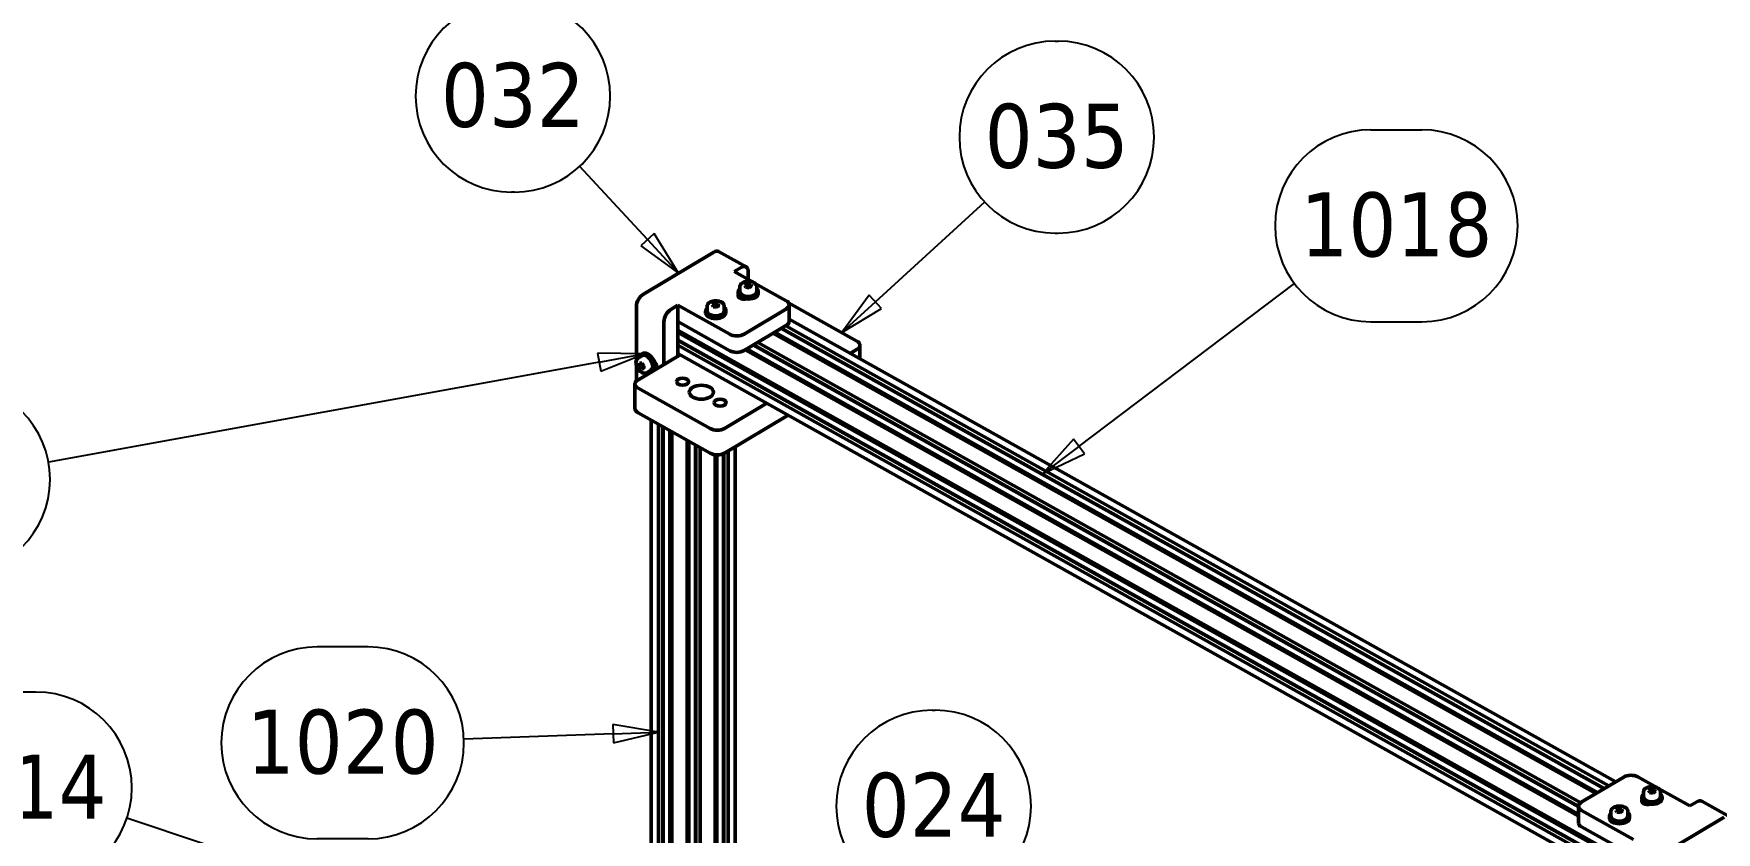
# Model space of a CAD drawing. Header units: millimetres. Extents: x -2748 to 3818, y -1510 to 2700.
# Drawn here: x 2374 to 3211, y 1165 to 1563 of the extents above; entities that cross this region are included whole.
import ezdxf

# ---------------------------------------------------------------- set-up
doc = ezdxf.new("R2010")
doc.units = ezdxf.units.MM
doc.header["$LTSCALE"] = 9.090909
doc.layers.add('Symbol (ISO)', color=7, linetype='Continuous', lineweight=25)
doc.layers.add('Visible (ISO)', color=7, linetype='Continuous', lineweight=50)
doc.styles.add('Note Text (ISO)', font='tahoma.ttf')

# ---------------------------------------------------------------- blocks, each defined once
blk = doc.blocks.new('Balloon1')
at = {"layer": 'Symbol (ISO)'}
for p, q in [((334.32, 166.643), (337.114, 166.643)), ((318.329, 149.317), (330.144, 158.239)), ((334.32, 156.143), (337.114, 156.143)), ((318.028, 149.716), (316.334, 147.81)), ((318.329, 149.317), (316.334, 147.81)), ((318.63, 148.918), (318.028, 149.716)), ((316.334, 147.81), (318.63, 148.918))]:
    blk.add_line(p, q, dxfattribs=at)
at = {"layer": 'Symbol (ISO)', "flags": 128}
blk.add_lwpolyline([(318.028, 149.716), (316.334, 147.81)], dxfattribs=at)
at = {"layer": 'Symbol (ISO)'}
for centre, start, end in [((334.32, 161.393), 90, 270), ((337.114, 161.393), 270, 90)]:
    blk.add_arc(centre, 5.25, start, end, dxfattribs=at)
blk.add_solid([(318.028, 149.716), (316.334, 147.81), (318.63, 148.918), (318.028, 149.716)], dxfattribs=at)
at = {"layer": 'Symbol (ISO)', "insert": (335.717, 161.433), "char_height": 3.5, "attachment_point": 5, "style": 'Note Text (ISO)'}
blk.add_mtext('1018', dxfattribs=at)
blk = doc.blocks.new('Balloon2')
at = {"layer": 'Symbol (ISO)'}
for p, q in [((317.035, 171.495), (317.196, 171.495)), ((307.195, 157.233), (313.175, 162.71)), ((317.035, 160.995), (317.196, 160.995)), ((306.857, 157.602), (305.351, 155.544)), ((307.532, 156.864), (306.857, 157.602)), ((307.195, 157.233), (305.351, 155.544)), ((305.351, 155.544), (307.532, 156.864))]:
    blk.add_line(p, q, dxfattribs=at)
at = {"layer": 'Symbol (ISO)', "flags": 128}
blk.add_lwpolyline([(306.857, 157.602), (305.351, 155.544)], dxfattribs=at)
at = {"layer": 'Symbol (ISO)'}
for centre, start, end in [((317.035, 166.245), 90, 270), ((317.196, 166.245), 270, 90)]:
    blk.add_arc(centre, 5.25, start, end, dxfattribs=at)
blk.add_solid([(306.857, 157.602), (305.351, 155.544), (307.532, 156.864), (306.857, 157.602)], dxfattribs=at)
at = {"layer": 'Symbol (ISO)', "insert": (317.116, 166.282), "char_height": 3.5, "attachment_point": 5, "style": 'Note Text (ISO)'}
blk.add_mtext('035', dxfattribs=at)
blk = doc.blocks.new('Balloon3')
at = {"layer": 'Symbol (ISO)'}
for p, q in [((287.42, 173.734), (287.259, 173.734)), ((294.712, 160.634), (290.982, 164.649)), ((287.42, 163.234), (287.259, 163.234)), ((295.078, 160.974), (294.345, 160.294)), ((294.712, 160.634), (296.413, 158.802)), ((296.413, 158.802), (295.078, 160.974)), ((294.345, 160.294), (296.413, 158.802))]:
    blk.add_line(p, q, dxfattribs=at)
at = {"layer": 'Symbol (ISO)', "flags": 128}
blk.add_lwpolyline([(294.345, 160.294), (296.413, 158.802)], dxfattribs=at)
at = {"layer": 'Symbol (ISO)'}
for centre, start, end in [((287.259, 168.484), 90, 270), ((287.42, 168.484), 270, 90)]:
    blk.add_arc(centre, 5.25, start, end, dxfattribs=at)
blk.add_solid([(294.345, 160.294), (296.413, 158.802), (295.078, 160.974), (294.345, 160.294)], dxfattribs=at)
at = {"layer": 'Symbol (ISO)', "insert": (287.34, 168.521), "char_height": 3.5, "attachment_point": 5, "style": 'Note Text (ISO)'}
blk.add_mtext('032', dxfattribs=at)
blk = doc.blocks.new('Balloon4')
at = {"layer": 'Symbol (ISO)'}
for p, q in [((292.067, 153.935), (261.911, 148.454)), ((294.527, 154.382), (291.977, 154.426)), ((291.977, 154.426), (292.156, 153.443)), ((292.067, 153.935), (294.527, 154.382)), ((292.156, 153.443), (294.527, 154.382)), ((230.173, 152.766), (227.386, 152.766)), ((243.461, 152.766), (240.673, 152.766)), ((256.748, 152.766), (253.961, 152.766)), ((230.173, 142.266), (227.386, 142.266)), ((243.461, 142.266), (240.673, 142.266)), ((256.748, 142.266), (253.961, 142.266))]:
    blk.add_line(p, q, dxfattribs=at)
at = {"layer": 'Symbol (ISO)', "flags": 128}
blk.add_lwpolyline([(292.156, 153.443), (294.527, 154.382)], dxfattribs=at)
at = {"layer": 'Symbol (ISO)'}
for centre, start, end in [((227.386, 147.516), 90, 270), ((230.173, 147.516), 270, 90), ((240.673, 147.516), 90, 270), ((243.461, 147.516), 270, 90), ((253.961, 147.516), 90, 270), ((256.748, 147.516), 270, 90)]:
    blk.add_arc(centre, 5.25, start, end, dxfattribs=at)
blk.add_solid([(292.156, 153.443), (294.527, 154.382), (291.977, 154.426), (292.156, 153.443)], dxfattribs=at)
at = {"layer": 'Symbol (ISO)', "char_height": 3.5, "attachment_point": 5, "style": 'Note Text (ISO)'}
for s, insert in [('2010', (228.78, 147.552)), ('2011', (242.067, 147.552)), ('2012', (255.354, 147.552))]:
    blk.add_mtext(s, dxfattribs=dict(at, insert=insert))
blk = doc.blocks.new('Balloon5')
at = {"layer": 'Symbol (ISO)'}
for p, q in [((279.414, 138.345), (276.627, 138.345)), ((292.824, 133.593), (284.647, 133.29)), ((295.322, 133.686), (292.806, 134.093)), ((292.806, 134.093), (292.843, 133.094)), ((292.824, 133.593), (295.322, 133.686)), ((292.843, 133.094), (295.322, 133.686)), ((279.414, 127.845), (276.627, 127.845))]:
    blk.add_line(p, q, dxfattribs=at)
at = {"layer": 'Symbol (ISO)', "flags": 128}
blk.add_lwpolyline([(292.843, 133.094), (295.322, 133.686)], dxfattribs=at)
at = {"layer": 'Symbol (ISO)'}
for centre, start, end in [((276.627, 133.095), 90, 270), ((279.414, 133.095), 270, 90)]:
    blk.add_arc(centre, 5.25, start, end, dxfattribs=at)
blk.add_solid([(292.843, 133.094), (295.322, 133.686), (292.806, 134.093), (292.843, 133.094)], dxfattribs=at)
at = {"layer": 'Symbol (ISO)', "insert": (278.021, 133.132), "char_height": 3.5, "attachment_point": 5, "style": 'Note Text (ISO)'}
blk.add_mtext('1020', dxfattribs=at)
blk = doc.blocks.new('Balloon16')
at = {"layer": 'Symbol (ISO)'}
for p, q in [((310.3, 134.884), (310.461, 134.884)), ((306.851, 121.227), (308.313, 124.79)), ((310.3, 124.384), (310.461, 124.384)), ((306.389, 121.416), (305.903, 118.914)), ((306.851, 121.227), (305.903, 118.914)), ((305.903, 118.914), (307.314, 121.037)), ((307.314, 121.037), (306.389, 121.416))]:
    blk.add_line(p, q, dxfattribs=at)
at = {"layer": 'Symbol (ISO)', "flags": 128}
blk.add_lwpolyline([(306.389, 121.416), (305.903, 118.914)], dxfattribs=at)
at = {"layer": 'Symbol (ISO)'}
for centre, start, end in [((310.3, 129.634), 90, 270), ((310.461, 129.634), 270, 90)]:
    blk.add_arc(centre, 5.25, start, end, dxfattribs=at)
blk.add_solid([(306.389, 121.416), (305.903, 118.914), (307.314, 121.037), (306.389, 121.416)], dxfattribs=at)
at = {"layer": 'Symbol (ISO)', "insert": (310.38, 129.671), "char_height": 3.5, "attachment_point": 5, "style": 'Note Text (ISO)'}
blk.add_mtext('024', dxfattribs=at)
blk = doc.blocks.new('Balloon17')
at = {"layer": 'Symbol (ISO)'}
for p, q in [((234.653, 135.878), (231.866, 135.878)), ((247.94, 135.878), (245.153, 135.878)), ((261.228, 135.878), (258.44, 135.878)), ((291.237, 120.631), (266.198, 128.972)), ((234.653, 125.378), (231.866, 125.378)), ((247.94, 125.378), (245.153, 125.378)), ((261.228, 125.378), (258.44, 125.378)), ((291.395, 121.105), (291.079, 120.156)), ((293.608, 119.84), (291.395, 121.105)), ((291.079, 120.156), (293.608, 119.84)), ((291.237, 120.631), (293.608, 119.84))]:
    blk.add_line(p, q, dxfattribs=at)
at = {"layer": 'Symbol (ISO)', "flags": 128}
blk.add_lwpolyline([(291.079, 120.156), (293.608, 119.84)], dxfattribs=at)
at = {"layer": 'Symbol (ISO)'}
for centre, start, end in [((231.866, 130.628), 90, 270), ((234.653, 130.628), 270, 90), ((245.153, 130.628), 90, 270), ((247.94, 130.628), 270, 90), ((258.44, 130.628), 90, 270), ((261.228, 130.628), 270, 90)]:
    blk.add_arc(centre, 5.25, start, end, dxfattribs=at)
blk.add_solid([(291.079, 120.156), (293.608, 119.84), (291.395, 121.105), (291.079, 120.156)], dxfattribs=at)
at = {"layer": 'Symbol (ISO)', "char_height": 3.5, "attachment_point": 5, "style": 'Note Text (ISO)'}
for s, insert in [('2010', (233.26, 130.665)), ('2012', (246.547, 130.665)), ('2014', (259.834, 130.665))]:
    blk.add_mtext(s, dxfattribs=dict(at, insert=insert))

msp = doc.modelspace()

# ---------------------------------------------------------------- linework, layer by layer
at = {"layer": 'Visible (ISO)'}
for p, q in [((2677.169, 1433.225), (2712.159, 1454.088)), ((2728.249, 1446.739), (2714.599, 1454.37)), ((2722.331, 1444.383), (2725.809, 1446.457)), ((2731.842, 1439.066), (2722.331, 1444.383)), ((2729.287, 1444.448), (2729.287, 1440.494)), ((2724.349, 1433.628), (2724.349, 1434.445)), ((2725.099, 1436.894), (2725.099, 1434.445)), ((2727.669, 1437.546), (2728.874, 1438.264)), ((2728.144, 1436.584), (2727.669, 1437.546)), ((2729.824, 1436.341), (2728.144, 1436.584)), ((2728.874, 1438.264), (2730.554, 1438.021)), ((2728.874, 1436.479), (2728.874, 1438.264)), ((2731.029, 1437.059), (2729.824, 1436.341)), ((2730.554, 1438.021), (2731.029, 1437.059)), ((2730.554, 1436.776), (2730.554, 1438.021)), ((2748.193, 1429.925), (2732.526, 1438.683)), ((2733.599, 1436.894), (2733.599, 1434.445)), ((2734.349, 1433.628), (2734.349, 1434.445)), ((2673.691, 1400.425), (2673.691, 1427.069)), ((2690.819, 1425.594), (2694.297, 1427.668)), ((2694.297, 1427.668), (2720.159, 1413.209)), ((2694.297, 1419.503), (2694.297, 1427.668)), ((2708.141, 1423.964), (2708.141, 1424.781)), ((2708.891, 1427.23), (2708.891, 1424.781)), ((2711.461, 1427.882), (2712.666, 1428.6)), ((2711.936, 1426.92), (2711.461, 1427.882)), ((2713.616, 1426.677), (2711.936, 1426.92)), ((2712.666, 1428.6), (2714.346, 1428.357)), ((2712.666, 1426.814), (2712.666, 1428.6)), ((2714.821, 1427.395), (2713.616, 1426.677)), ((2714.346, 1428.357), (2714.821, 1427.395)), ((2714.346, 1427.112), (2714.346, 1428.357)), ((2717.391, 1427.23), (2717.391, 1424.781)), ((2718.141, 1423.964), (2718.141, 1424.781)), ((2726.849, 1431.128), (2726.849, 1430.668)), ((2727.229, 1413.275), (2748.307, 1425.843)), ((2783.43, 1409.84), (2749.394, 1428.868)), ((2749.715, 1419.686), (2749.715, 1427.851)), ((2687.34, 1398.195), (2687.34, 1419.438)), ((2720.159, 1405.045), (2694.297, 1419.503)), ((2694.297, 1419.503), (2694.297, 1402.343)), ((2748.307, 1417.678), (2727.229, 1405.11)), ((2745.73, 1416.142), (3155.335, 1187.151)), ((2745.974, 1416.287), (3155.578, 1187.297)), ((2748.015, 1417.504), (3157.619, 1188.513)), ((2749.715, 1420.672), (3161.184, 1190.639)), ((2694.297, 1415.319), (3163.025, 1153.275)), ((2694.297, 1415.3), (3163.025, 1153.256)), ((2694.297, 1414.163), (3163.025, 1152.119)), ((2694.297, 1410.474), (3163.025, 1148.43)), ((2694.297, 1410.197), (3163.025, 1148.153)), ((2694.297, 1407.84), (3163.025, 1145.796)), ((2731.818, 1407.846), (3142.597, 1178.199)), ((2732.062, 1407.992), (3142.6, 1178.479)), ((2734.102, 1409.208), (3143.72, 1180.211)), ((3151.247, 1184.714), (2741.643, 1413.704)), ((2742.493, 1414.211), (3152.097, 1185.221)), ((2784.952, 1407.766), (2784.952, 1400.972)), ((2695.429, 1403.018), (2674.355, 1390.453)), ((2674.479, 1401.352), (2676.566, 1402.596)), ((2675.23, 1398.804), (2676.308, 1398.908)), ((2675.23, 1397.39), (2675.23, 1398.804)), ((2676.877, 1403.655), (2676.182, 1403.24)), ((2676.308, 1398.908), (2677.385, 1397.599)), ((2682.9, 1398.514), (2683.279, 1398.74)), ((2694.297, 1403.651), (3163.025, 1141.608)), ((2694.297, 1403.414), (2694.865, 1403.097)), ((2727.73, 1405.409), (3142.597, 1173.476)), ((2728.58, 1405.916), (3142.597, 1174.458)), ((2780.083, 1403.695), (2783.544, 1405.758)), ((2673.691, 1390.326), (2673.691, 1397.767)), ((2676.792, 1398.321), (2675.23, 1397.39)), ((2676.308, 1396.08), (2675.23, 1397.39)), ((2676.308, 1396.08), (2677.385, 1396.723)), ((2677.385, 1396.185), (2676.308, 1396.08)), ((2677.385, 1397.599), (2677.385, 1396.185)), ((2678.832, 1394.051), (2680.919, 1395.296)), ((2681.999, 1395.066), (2681.303, 1394.651)), ((2672.947, 1388.445), (2672.947, 1376.197)), ((2673.952, 1390.18), (2673.691, 1390.326)), ((2674.469, 1386.371), (2710.389, 1366.29)), ((2710.389, 1354.042), (2674.469, 1374.123)), ((2717.459, 1366.355), (2738.533, 1378.921)), ((2681.063, 1109.869), (2681.063, 1370.437)), ((2684.75, 1107.808), (2684.75, 1368.376)), ((2686.807, 1106.658), (2686.807, 1367.226)), ((2687.047, 1106.524), (2687.047, 1367.091)), ((2690.243, 1104.737), (2690.243, 1365.305)), ((2749.134, 1372.994), (2717.459, 1354.108)), ((2691.297, 1364.716), (2691.297, 1104.148)), ((2691.33, 1104.129), (2691.33, 1364.697)), ((2698.994, 996.896), (2698.994, 1360.412)), ((2699.773, 997.36), (2699.773, 1359.977)), ((2703.061, 999.32), (2703.061, 1358.139)), ((2703.309, 999.468), (2703.309, 1358)), ((2722.842, 1011.115), (2722.842, 1357.318)), ((2705.366, 1000.695), (2705.366, 1356.85)), ((2712.907, 1005.191), (2712.907, 1353.283)), ((2713.686, 1005.655), (2713.686, 1353.231)), ((2716.974, 1007.616), (2716.974, 1353.854)), ((2717.221, 1007.763), (2717.221, 1353.975)), ((2719.279, 1008.99), (2719.279, 1355.193)), ((3165.083, 1192.964), (3144.005, 1180.396)), ((3181.664, 1187.712), (3172.153, 1193.029)), ((3174.171, 1182.275), (3174.171, 1183.091)), ((3174.921, 1185.541), (3174.921, 1183.091)), ((3177.491, 1186.192), (3178.696, 1186.911)), ((3177.966, 1185.23), (3177.491, 1186.192)), ((3179.646, 1184.987), (3177.966, 1185.23)), ((3178.696, 1186.911), (3180.376, 1186.667)), ((3178.696, 1185.125), (3178.696, 1186.911)), ((3180.851, 1185.706), (3179.646, 1184.987)), ((3180.376, 1186.667), (3180.851, 1185.706)), ((3180.376, 1185.422), (3180.376, 1186.667)), ((3198.015, 1178.571), (3182.349, 1187.329)), ((3183.421, 1185.541), (3183.421, 1183.091)), ((3184.171, 1182.275), (3184.171, 1183.091)), ((3142.597, 1170.223), (3142.597, 1178.388)), ((3144.119, 1176.314), (3169.981, 1161.856)), ((3157.963, 1172.611), (3157.963, 1173.427)), ((3158.713, 1175.877), (3158.713, 1173.427)), ((3161.283, 1176.528), (3162.488, 1177.246)), ((3161.758, 1175.566), (3161.283, 1176.528)), ((3163.438, 1175.323), (3161.758, 1175.566)), ((3162.488, 1177.246), (3164.168, 1177.003)), ((3162.488, 1175.461), (3162.488, 1177.246)), ((3164.643, 1176.042), (3163.438, 1175.323)), ((3164.168, 1177.003), (3164.643, 1176.042)), ((3164.168, 1175.758), (3164.168, 1177.003)), ((3167.213, 1175.877), (3167.213, 1173.427)), ((3167.963, 1172.611), (3167.963, 1173.427)), ((3176.671, 1179.775), (3176.671, 1179.315)), ((3215.143, 1173.014), (3180.153, 1152.151)), ((3201.493, 1180.645), (3198.015, 1178.571)), ((3203.933, 1180.927), (3217.583, 1173.296)), ((3163.997, 1157.036), (3144.119, 1168.149))]:
    msp.add_line(p, q, dxfattribs=at)
for centre, major_axis, ratio, start_param, end_param in [((2712.159, 1450.005), (2.44, 4.364), 0.5679804, 0, 0.7774767), ((2725.809, 1442.374), (2.44, 4.364), 0.5679804, 5.4898657, 7.060662), ((2677.169, 1429.142), (-2.44, -4.364), 0.5679804, 3.9190693, 5.4898657), ((2729.349, 1434.445), (5, 0), 0.5773503, 2.5867816, 6.8379963), ((2727.262, 1432.384), (-3, 0), 0.5773503, 5.9133125, 8.2560547), ((2729.349, 1433.628), (5, 0), 0.5773503, 3.1415927, 6.2831853), ((2729.349, 1434.445), (4.25, 0), 0.5773503, 3.1415927, 6.2831853), ((2690.819, 1421.512), (2.44, 4.364), 0.5679804, 0.7774767, 2.348273), ((2713.141, 1424.781), (5, 0), 0.5773503, 2.5867816, 6.8379963), ((2713.141, 1423.964), (5, 0), 0.5773503, 3.1415927, 6.2831853), ((2713.141, 1424.781), (4.25, 0), 0.5773503, 3.1415926, 6.2831853), ((2715.228, 1425.209), (3, 0), 0.5773503, 6.0418363, 7.048686), ((2744.715, 1427.851), (5, 0), 0.5773503, 5.5138873, 7.0846836), ((2744.715, 1419.686), (5, 0), 0.5773503, 5.5138873, 6.2831853), ((2723.637, 1415.283), (-5, 0), 0.5773503, 0.8014983, 2.3722946), ((2779.952, 1407.766), (5, 0), 0.5773503, 5.5138873, 7.0846836), ((2678.742, 1398.946), (-2.561, 4.295), 0.5865704, 2.5867816, 6.8379963), ((2678.742, 1398.946), (-2.177, 3.65), 0.5865704, 3.1415927, 6.2831853), ((2679.438, 1399.361), (-2.561, 4.295), 0.5865704, 3.1415927, 6.2831853), ((2681.593, 1398.156), (1.536, -2.577), 0.5865704, 0.2465009, 1.9485885), ((2695.212, 1403.304), (0.5, 0), 0.5773503, 3.9430909, 5.0918927), ((2723.637, 1407.118), (5, 0), 0.5773503, 3.9430909, 5.5138873), ((2677.947, 1388.445), (-5, 0), 0.5773503, 5.5138873, 7.0846836), ((2681.593, 1398.156), (1.536, -2.577), 0.5865704, 5.8890317, 6.0366844), ((2677.947, 1376.197), (-5, 0), 0.5773503, 0, 0.8014983), ((2713.867, 1368.364), (5, 0), 0.5773503, 3.9430909, 5.5138873), ((2713.867, 1356.116), (-5, 0), 0.5773503, 0.8014983, 2.3722946), ((3168.675, 1190.956), (5, 0), 0.5773503, 0.8014983, 2.3722946), ((3179.171, 1183.091), (5, 0), 0.5773503, 2.5867816, 6.8379963), ((3177.084, 1181.03), (-3, 0), 0.5773503, 5.9133125, 8.2560547), ((3179.171, 1182.275), (5, 0), 0.5773503, 3.1415927, 6.2831853), ((3179.171, 1183.091), (4.25, 0), 0.5773503, 3.1415927, 6.2831853), ((3201.493, 1176.562), (2.44, 4.364), 0.5679804, 0, 0.7774767), ((3147.597, 1178.388), (-5, 0), 0.5773503, 5.5138873, 7.0846836), ((3162.963, 1173.427), (5, 0), 0.5773503, 2.5867816, 6.8379963), ((3162.963, 1172.611), (5, 0), 0.5773503, 3.1415927, 6.2831853), ((3162.963, 1173.427), (4.25, 0), 0.5773503, 3.1415927, 6.2831853), ((3165.05, 1173.855), (3, 0), 0.5773503, 6.0418363, 7.048686), ((3147.597, 1170.223), (-5, 0), 0.5773503, 0, 0.8014983)]:
    msp.add_ellipse(centre, major_axis=major_axis, ratio=ratio, start_param=start_param, end_param=end_param, dxfattribs=at)
for centre, major_axis in [((2696.654, 1389.639), (-3, 0)), ((2705.994, 1384.418), (-6, 0)), ((2715.333, 1379.197), (-3, 0))]:
    msp.add_ellipse(centre, major_axis=major_axis, ratio=0.5773503, dxfattribs=at)
for points, knots in [([(2725.099, 1436.894), (2725.099, 1437.16), (2725.161, 1437.424), (2725.398, 1437.933), (2725.582, 1438.175), (2726.067, 1438.633), (2726.381, 1438.84), (2727.103, 1439.186), (2727.514, 1439.322), (2728.378, 1439.506), (2728.831, 1439.555), (2729.737, 1439.563), (2730.19, 1439.523), (2731.057, 1439.357), (2731.47, 1439.231), (2732.22, 1438.897), (2732.556, 1438.689), (2733.101, 1438.202), (2733.315, 1437.923), (2733.546, 1437.385), (2733.599, 1437.14), (2733.599, 1436.894)], [2.3722946, 2.3722946, 2.3722946, 2.3722946, 2.6349032, 2.6349032, 2.9217379, 2.9217379, 3.2495681, 3.2495681, 3.5897658, 3.5897658, 3.9273066, 3.9273066, 4.2631117, 4.2631117, 4.6003574, 4.6003574, 4.9405063, 4.9405063, 5.2704786, 5.2704786, 5.5138873, 5.5138873, 5.5138873, 5.5138873]), ([(2708.891, 1427.23), (2708.891, 1427.496), (2708.953, 1427.76), (2709.19, 1428.269), (2709.374, 1428.511), (2709.858, 1428.968), (2710.173, 1429.176), (2710.895, 1429.522), (2711.305, 1429.658), (2712.17, 1429.842), (2712.623, 1429.891), (2713.529, 1429.899), (2713.982, 1429.859), (2714.849, 1429.693), (2715.262, 1429.567), (2716.012, 1429.233), (2716.348, 1429.025), (2716.893, 1428.537), (2717.106, 1428.259), (2717.338, 1427.721), (2717.391, 1427.476), (2717.391, 1427.23)], [2.3722946, 2.3722946, 2.3722946, 2.3722946, 2.6349032, 2.6349032, 2.9217379, 2.9217379, 3.2495681, 3.2495681, 3.5897658, 3.5897658, 3.9273066, 3.9273066, 4.2631117, 4.2631117, 4.6003574, 4.6003574, 4.9405063, 4.9405063, 5.2704786, 5.2704786, 5.5138873, 5.5138873, 5.5138873, 5.5138873]), ([(2678.832, 1394.051), (2678.601, 1393.913), (2678.338, 1393.829), (2677.772, 1393.77), (2677.466, 1393.803), (2676.819, 1393.984), (2676.478, 1394.147), (2675.807, 1394.588), (2675.479, 1394.87), (2674.876, 1395.518), (2674.602, 1395.882), (2674.131, 1396.658), (2673.934, 1397.068), (2673.636, 1397.9), (2673.534, 1398.321), (2673.443, 1399.138), (2673.454, 1399.534), (2673.6, 1400.253), (2673.733, 1400.579), (2674.081, 1401.054), (2674.266, 1401.225), (2674.479, 1401.352)], [0.7772175, 0.7772175, 0.7772175, 0.7772175, 1.0420203, 1.0420203, 1.329981, 1.329981, 1.6571341, 1.6571341, 1.9967159, 1.9967159, 2.3340845, 2.3340845, 2.6698535, 2.6698535, 3.0069819, 3.0069819, 3.3465809, 3.3465809, 3.6754405, 3.6754405, 3.9188101, 3.9188101, 3.9188101, 3.9188101]), ([(3174.921, 1185.541), (3174.921, 1185.806), (3174.983, 1186.07), (3175.22, 1186.58), (3175.404, 1186.822), (3175.889, 1187.279), (3176.203, 1187.486), (3176.925, 1187.833), (3177.336, 1187.969), (3178.2, 1188.153), (3178.653, 1188.201), (3179.56, 1188.21), (3180.012, 1188.17), (3180.879, 1188.004), (3181.293, 1187.878), (3182.042, 1187.544), (3182.378, 1187.335), (3182.923, 1186.848), (3183.137, 1186.57), (3183.368, 1186.032), (3183.421, 1185.787), (3183.421, 1185.541)], [2.3722946, 2.3722946, 2.3722946, 2.3722946, 2.6349032, 2.6349032, 2.9217379, 2.9217379, 3.2495681, 3.2495681, 3.5897658, 3.5897658, 3.9273066, 3.9273066, 4.2631117, 4.2631117, 4.6003574, 4.6003574, 4.9405063, 4.9405063, 5.2704786, 5.2704786, 5.5138873, 5.5138873, 5.5138873, 5.5138873]), ([(3158.713, 1175.877), (3158.713, 1176.142), (3158.775, 1176.406), (3159.012, 1176.916), (3159.196, 1177.158), (3159.681, 1177.615), (3159.995, 1177.822), (3160.717, 1178.169), (3161.128, 1178.305), (3161.992, 1178.489), (3162.445, 1178.537), (3163.351, 1178.545), (3163.804, 1178.506), (3164.671, 1178.34), (3165.084, 1178.214), (3165.834, 1177.88), (3166.17, 1177.671), (3166.715, 1177.184), (3166.929, 1176.905), (3167.16, 1176.368), (3167.213, 1176.122), (3167.213, 1175.877)], [2.3722946, 2.3722946, 2.3722946, 2.3722946, 2.6349032, 2.6349032, 2.9217379, 2.9217379, 3.2495681, 3.2495681, 3.5897658, 3.5897658, 3.9273066, 3.9273066, 4.2631117, 4.2631117, 4.6003574, 4.6003574, 4.9405063, 4.9405063, 5.2704786, 5.2704786, 5.5138873, 5.5138873, 5.5138873, 5.5138873])]:
    msp.add_open_spline(points, degree=3, knots=knots, dxfattribs=at)

# ---------------------------------------------------------------- block references
at = {"layer": 'Symbol (ISO)', "xscale": 9.090909090909092, "yscale": 9.090909090909092, "zscale": 9.090909090909092}
for name in ['Balloon3', 'Balloon2', 'Balloon1', 'Balloon4', 'Balloon5', 'Balloon17', 'Balloon16']:
    msp.add_blockref(name, (0, 0), dxfattribs=at)

doc.saveas('drawing.dxf')
